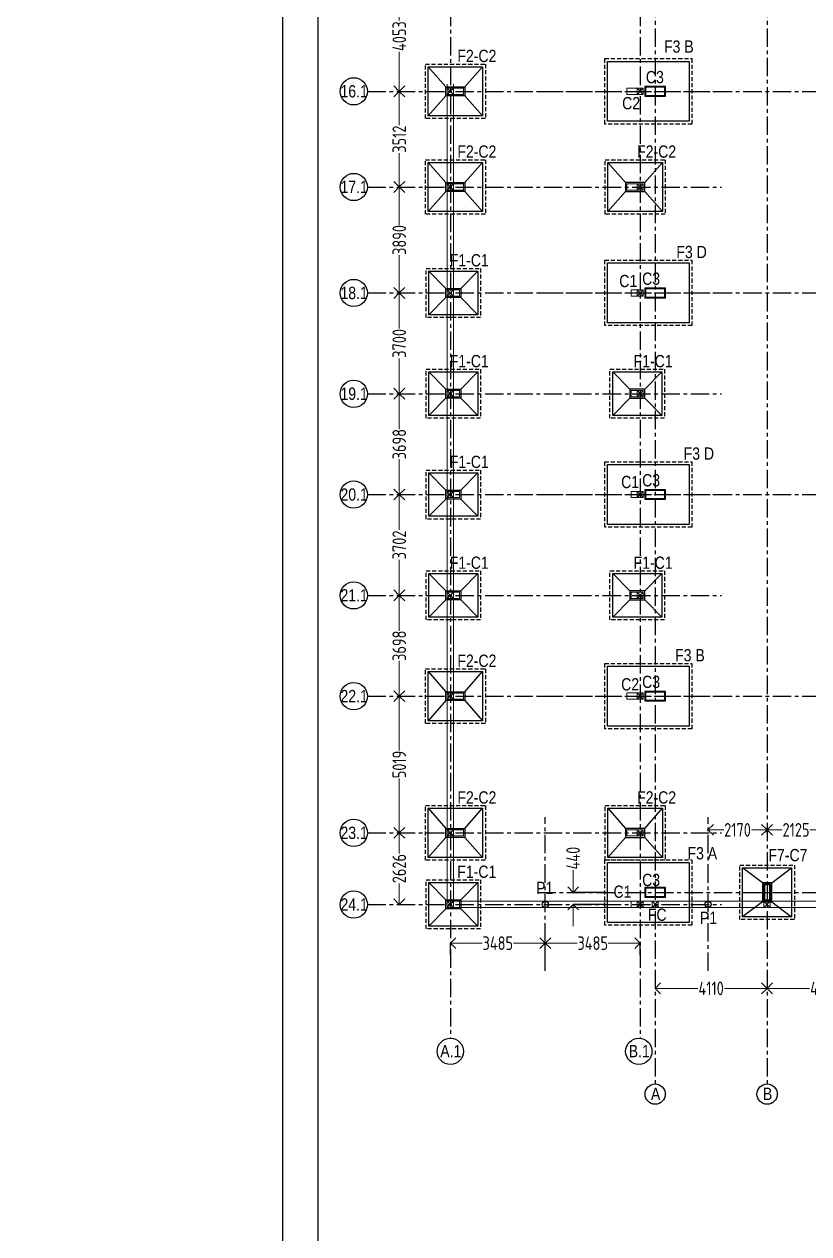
# Model space of a CAD drawing. Header units: inches. Extents: x -605 to 2991212, y -2872845 to 0.
# Drawn here: x 2254649 to 2283458, y -2476344 to -2431942 of the extents above; entities that cross this region are included whole.
import ezdxf
from ezdxf import colors
from ezdxf.entities.mleader import LeaderData, LeaderLine
from ezdxf.math import Vec2, Vec3

# ---------------------------------------------------------------- set-up
doc = ezdxf.new("R2010")
doc.units = ezdxf.units.IN
doc.header["$LTSCALE"] = 600
doc.header["$MEASUREMENT"] = 0
doc.linetypes.add('CENTER', pattern=[2, 1.25, -0.25, 0.25, -0.25])
doc.linetypes.add('DASHED2', pattern=[0.375, 0.25, -0.125])
for name, color, linetype, lineweight in [('PV_MASONRY', 10, 'Continuous', 0), ('PV_TEXT_ROMANS', 7, 'Continuous', 0), ('rDIMension', 1, 'Continuous', 18), ('rRCC 2', 40, 'Continuous', 15), ('rSHEET', 2, 'Continuous', 30)]:
    doc.layers.add(name, color=color, linetype=linetype, lineweight=lineweight)
doc.layers.add('SnT-CENTER2', color=8, linetype='CENTER')
doc.styles.add('DIM', font='geniso.shx', dxfattribs={"width": 0.85})
doc.styles.add('J.P', font='ARIALN.TTF')
doc.styles.add('TEXT3', font='geniso.shx')
doc.dimstyles.new('ST-100', dxfattribs={"dimscale": 100, "dimtxt": 2.5, "dimasz": 2, "dimexe": 0.18, "dimexo": 0.0625, "dimgap": 0.2, "dimtad": 0, "dimdec": 0, "dimzin": 0, "dimdsep": 46, "dimtxsty": 'DIM', "dimblk": 'OPEN90', "dimcen": 0.09, "dimclrd": 256, "dimclrt": 7, "dimadec": 0, "dimazin": 0, "dimtfac": 1, "dimtdec": 0, "dimtofl": 0, "dimtmove": 0, "dimatfit": 3, "dimldrblk": 'OPEN90', "dimfxl": 1, "dimtolj": 1, "dimtzin": 0, "dimlwd": -1, "dimarcsym": 0})

# ---------------------------------------------------------------- blocks, each defined once
blk = doc.blocks.new('_Open90')
at = {"color": 0, "linetype": 'ByBlock', "lineweight": -2}
for p, q in [((0, 0), (-1, 0)), ((-0.5, 0.5), (0, 0)), ((0, 0), (-0.5, -0.5))]:
    blk.add_line(p, q, dxfattribs=at)
blk = doc.blocks.new('*D682')
at = {"layer": 'Defpoints', "color": 0, "linetype": 'ByBlock'}
for p in [(2268421, -2430354), (2268421, -2434407), (2268421, -2434407)]:
    blk.add_point(p, dxfattribs=at)
at = {"layer": 'rDIMension', "color": 0, "linetype": 'ByBlock', "lineweight": -2}
for p, q in [((2268421, -2430354), (2268421, -2430354)), ((2268421, -2434407), (2268421, -2434407))]:
    blk.add_line(p, q, dxfattribs=at)
at = {"layer": 'rDIMension'}
for p, q in [((2268421, -2430754), (2268421, -2431808)), ((2268421, -2434007), (2268421, -2432953))]:
    blk.add_line(p, q, dxfattribs=at)
at = {"layer": 'rDIMension', "linetype": 'ByBlock', "xscale": 400, "yscale": 400, "zscale": 400}
for p, rotation in [((2268421, -2430354), 90), ((2268421, -2434407), 270)]:
    blk.add_blockref('_Open90', p, dxfattribs=dict(at, rotation=rotation))
at = {"layer": 'rDIMension', "color": 7, "linetype": 'ByBlock', "insert": (2268421, -2432380), "char_height": 500, "attachment_point": 5, "rotation": 90, "style": 'DIM'}
blk.add_mtext('\\A1;4053', dxfattribs=at)
blk = doc.blocks.new('*D683')
at = {"layer": 'Defpoints', "color": 0, "linetype": 'ByBlock'}
for p in [(2268421, -2434407), (2268421, -2437918), (2268421, -2437918)]:
    blk.add_point(p, dxfattribs=at)
at = {"layer": 'rDIMension', "color": 0, "linetype": 'ByBlock', "lineweight": -2}
for p, q in [((2268421, -2434407), (2268421, -2434407)), ((2268421, -2437918), (2268421, -2437918))]:
    blk.add_line(p, q, dxfattribs=at)
at = {"layer": 'rDIMension'}
for p, q in [((2268421, -2434807), (2268421, -2435654)), ((2268421, -2437518), (2268421, -2436671))]:
    blk.add_line(p, q, dxfattribs=at)
at = {"layer": 'rDIMension', "linetype": 'ByBlock', "xscale": 400, "yscale": 400, "zscale": 400}
for p, rotation in [((2268421, -2434407), 90), ((2268421, -2437918), 270)]:
    blk.add_blockref('_Open90', p, dxfattribs=dict(at, rotation=rotation))
at = {"layer": 'rDIMension', "color": 7, "linetype": 'ByBlock', "insert": (2268421, -2436163), "char_height": 500, "attachment_point": 5, "rotation": 90, "style": 'DIM'}
blk.add_mtext('\\A1;3512', dxfattribs=at)
blk = doc.blocks.new('*D684')
at = {"layer": 'Defpoints', "color": 0, "linetype": 'ByBlock'}
for p in [(2268421, -2437918), (2268421, -2441808), (2268421, -2441808)]:
    blk.add_point(p, dxfattribs=at)
at = {"layer": 'rDIMension', "color": 0, "linetype": 'ByBlock', "lineweight": -2}
for p, q in [((2268421, -2437918), (2268421, -2437918)), ((2268421, -2441808), (2268421, -2441808))]:
    blk.add_line(p, q, dxfattribs=at)
at = {"layer": 'rDIMension'}
for p, q in [((2268421, -2438318), (2268421, -2439311)), ((2268421, -2441408), (2268421, -2440416))]:
    blk.add_line(p, q, dxfattribs=at)
at = {"layer": 'rDIMension', "linetype": 'ByBlock', "xscale": 400, "yscale": 400, "zscale": 400}
for p, rotation in [((2268421, -2437918), 90), ((2268421, -2441808), 270)]:
    blk.add_blockref('_Open90', p, dxfattribs=dict(at, rotation=rotation))
at = {"layer": 'rDIMension', "color": 7, "linetype": 'ByBlock', "insert": (2268421, -2439863), "char_height": 500, "attachment_point": 5, "rotation": 90, "style": 'DIM'}
blk.add_mtext('\\A1;3890', dxfattribs=at)
blk = doc.blocks.new('*D685')
at = {"layer": 'Defpoints', "color": 0, "linetype": 'ByBlock'}
for p in [(2268421, -2441808), (2268421, -2445508), (2268421, -2445508)]:
    blk.add_point(p, dxfattribs=at)
at = {"layer": 'rDIMension', "color": 0, "linetype": 'ByBlock', "lineweight": -2}
for p, q in [((2268421, -2441808), (2268421, -2441808)), ((2268421, -2445508), (2268421, -2445508))]:
    blk.add_line(p, q, dxfattribs=at)
at = {"layer": 'rDIMension'}
for p, q in [((2268421, -2442208), (2268421, -2443107)), ((2268421, -2445108), (2268421, -2444210))]:
    blk.add_line(p, q, dxfattribs=at)
at = {"layer": 'rDIMension', "linetype": 'ByBlock', "xscale": 400, "yscale": 400, "zscale": 400}
for p, rotation in [((2268421, -2441808), 90), ((2268421, -2445508), 270)]:
    blk.add_blockref('_Open90', p, dxfattribs=dict(at, rotation=rotation))
at = {"layer": 'rDIMension', "color": 7, "linetype": 'ByBlock', "insert": (2268421, -2443658), "char_height": 500, "attachment_point": 5, "rotation": 90, "style": 'DIM'}
blk.add_mtext('\\A1;3700', dxfattribs=at)
blk = doc.blocks.new('*D686')
at = {"layer": 'Defpoints', "color": 0, "linetype": 'ByBlock'}
for p in [(2268421, -2445508), (2268421, -2449207), (2268421, -2449207)]:
    blk.add_point(p, dxfattribs=at)
at = {"layer": 'rDIMension', "color": 0, "linetype": 'ByBlock', "lineweight": -2}
for p, q in [((2268421, -2445508), (2268421, -2445508)), ((2268421, -2449207), (2268421, -2449207))]:
    blk.add_line(p, q, dxfattribs=at)
at = {"layer": 'rDIMension'}
for p, q in [((2268421, -2445908), (2268421, -2446806)), ((2268421, -2448807), (2268421, -2447910))]:
    blk.add_line(p, q, dxfattribs=at)
at = {"layer": 'rDIMension', "linetype": 'ByBlock', "xscale": 400, "yscale": 400, "zscale": 400}
for p, rotation in [((2268421, -2445508), 90), ((2268421, -2449207), 270)]:
    blk.add_blockref('_Open90', p, dxfattribs=dict(at, rotation=rotation))
at = {"layer": 'rDIMension', "color": 7, "linetype": 'ByBlock', "insert": (2268421, -2447358), "char_height": 500, "attachment_point": 5, "rotation": 90, "style": 'DIM'}
blk.add_mtext('\\A1;3698', dxfattribs=at)
blk = doc.blocks.new('*D687')
at = {"layer": 'Defpoints', "color": 0, "linetype": 'ByBlock'}
for p in [(2268421, -2449207), (2268421, -2452908), (2268421, -2452908)]:
    blk.add_point(p, dxfattribs=at)
at = {"layer": 'rDIMension', "color": 0, "linetype": 'ByBlock', "lineweight": -2}
for p, q in [((2268421, -2449207), (2268421, -2449207)), ((2268421, -2452908), (2268421, -2452908))]:
    blk.add_line(p, q, dxfattribs=at)
at = {"layer": 'rDIMension'}
for p, q in [((2268421, -2449607), (2268421, -2450506)), ((2268421, -2452508), (2268421, -2451609))]:
    blk.add_line(p, q, dxfattribs=at)
at = {"layer": 'rDIMension', "linetype": 'ByBlock', "xscale": 400, "yscale": 400, "zscale": 400}
for p, rotation in [((2268421, -2449207), 90), ((2268421, -2452908), 270)]:
    blk.add_blockref('_Open90', p, dxfattribs=dict(at, rotation=rotation))
at = {"layer": 'rDIMension', "color": 7, "linetype": 'ByBlock', "insert": (2268421, -2451058), "char_height": 500, "attachment_point": 5, "rotation": 90, "style": 'DIM'}
blk.add_mtext('\\A1;3702', dxfattribs=at)
blk = doc.blocks.new('*D688')
at = {"layer": 'Defpoints', "color": 0, "linetype": 'ByBlock'}
for p in [(2268421, -2452908), (2268421, -2456607), (2268421, -2456607)]:
    blk.add_point(p, dxfattribs=at)
at = {"layer": 'rDIMension', "color": 0, "linetype": 'ByBlock', "lineweight": -2}
for p, q in [((2268421, -2452908), (2268421, -2452908)), ((2268421, -2456607), (2268421, -2456607))]:
    blk.add_line(p, q, dxfattribs=at)
at = {"layer": 'rDIMension'}
for p, q in [((2268421, -2453308), (2268421, -2454206)), ((2268421, -2456207), (2268421, -2455310))]:
    blk.add_line(p, q, dxfattribs=at)
at = {"layer": 'rDIMension', "linetype": 'ByBlock', "xscale": 400, "yscale": 400, "zscale": 400}
for p, rotation in [((2268421, -2452908), 90), ((2268421, -2456607), 270)]:
    blk.add_blockref('_Open90', p, dxfattribs=dict(at, rotation=rotation))
at = {"layer": 'rDIMension', "color": 7, "linetype": 'ByBlock', "insert": (2268421, -2454758), "char_height": 500, "attachment_point": 5, "rotation": 90, "style": 'DIM'}
blk.add_mtext('\\A1;3698', dxfattribs=at)
blk = doc.blocks.new('*D689')
at = {"layer": 'Defpoints', "color": 0, "linetype": 'ByBlock'}
for p in [(2268421, -2456607), (2268421, -2461626), (2268421, -2461626)]:
    blk.add_point(p, dxfattribs=at)
at = {"layer": 'rDIMension', "color": 0, "linetype": 'ByBlock', "lineweight": -2}
for p, q in [((2268421, -2456607), (2268421, -2456607)), ((2268421, -2461626), (2268421, -2461626))]:
    blk.add_line(p, q, dxfattribs=at)
at = {"layer": 'rDIMension'}
for p, q in [((2268421, -2457007), (2268421, -2458607)), ((2268421, -2461226), (2268421, -2459626))]:
    blk.add_line(p, q, dxfattribs=at)
at = {"layer": 'rDIMension', "linetype": 'ByBlock', "xscale": 400, "yscale": 400, "zscale": 400}
for p, rotation in [((2268421, -2456607), 90), ((2268421, -2461626), 270)]:
    blk.add_blockref('_Open90', p, dxfattribs=dict(at, rotation=rotation))
at = {"layer": 'rDIMension', "color": 7, "linetype": 'ByBlock', "insert": (2268421, -2459116), "char_height": 500, "attachment_point": 5, "rotation": 90, "style": 'DIM'}
blk.add_mtext('\\A1;5019', dxfattribs=at)
blk = doc.blocks.new('*D690')
at = {"layer": 'Defpoints', "color": 0, "linetype": 'ByBlock'}
for p in [(2268421, -2461626), (2268421, -2464251), (2268421, -2464251)]:
    blk.add_point(p, dxfattribs=at)
at = {"layer": 'rDIMension', "color": 0, "linetype": 'ByBlock', "lineweight": -2}
for p, q in [((2268421, -2461626), (2268421, -2461626)), ((2268421, -2464251), (2268421, -2464251))]:
    blk.add_line(p, q, dxfattribs=at)
at = {"layer": 'rDIMension'}
for p, q in [((2268421, -2462026), (2268421, -2462387)), ((2268421, -2463851), (2268421, -2463490))]:
    blk.add_line(p, q, dxfattribs=at)
at = {"layer": 'rDIMension', "linetype": 'ByBlock', "xscale": 400, "yscale": 400, "zscale": 400}
for p, rotation in [((2268421, -2461626), 90), ((2268421, -2464251), 270)]:
    blk.add_blockref('_Open90', p, dxfattribs=dict(at, rotation=rotation))
at = {"layer": 'rDIMension', "color": 7, "linetype": 'ByBlock', "insert": (2268421, -2462939), "char_height": 500, "attachment_point": 5, "rotation": 90, "style": 'DIM'}
blk.add_mtext('\\A1;2626', dxfattribs=at)
blk = doc.blocks.new('*D753')
at = {"layer": 'Defpoints', "color": 0, "linetype": 'ByBlock'}
for p in [(2281926, -2461516), (2281926, -2461626), (2284051, -2461673)]:
    blk.add_point(p, dxfattribs=at)
at = {"layer": 'rDIMension', "color": 0, "linetype": 'ByBlock', "lineweight": -2}
for p, q in [((2281926, -2461626), (2281926, -2461516)), ((2284051, -2461673), (2284051, -2461516))]:
    blk.add_line(p, q, dxfattribs=at)
at = {"layer": 'rDIMension'}
for p, q in [((2282326, -2461516), (2282480, -2461516)), ((2283651, -2461516), (2283498, -2461516))]:
    blk.add_line(p, q, dxfattribs=at)
at = {"layer": 'rDIMension', "linetype": 'ByBlock', "xscale": 400, "yscale": 400, "zscale": 400, "rotation": 180}
blk.add_blockref('_Open90', (2281926, -2461516), dxfattribs=at)
at = {"layer": 'rDIMension', "linetype": 'ByBlock', "xscale": 400, "yscale": 400, "zscale": 400}
blk.add_blockref('_Open90', (2284051, -2461516), dxfattribs=at)
at = {"layer": 'rDIMension', "color": 7, "linetype": 'ByBlock', "insert": (2282989, -2461516), "char_height": 500, "attachment_point": 5, "style": 'DIM'}
blk.add_mtext('\\A1;2125', dxfattribs=at)
blk = doc.blocks.new('*D754')
at = {"layer": 'Defpoints', "color": 0, "linetype": 'ByBlock'}
for p in [(2279756, -2461478), (2279756, -2461516), (2281926, -2461626)]:
    blk.add_point(p, dxfattribs=at)
at = {"layer": 'rDIMension', "color": 0, "linetype": 'ByBlock', "lineweight": -2}
for p, q in [((2279756, -2461478), (2279756, -2461516)), ((2281926, -2461626), (2281926, -2461516))]:
    blk.add_line(p, q, dxfattribs=at)
at = {"layer": 'rDIMension'}
for p, q in [((2280156, -2461516), (2280332, -2461516)), ((2281526, -2461516), (2281350, -2461516))]:
    blk.add_line(p, q, dxfattribs=at)
at = {"layer": 'rDIMension', "linetype": 'ByBlock', "xscale": 400, "yscale": 400, "zscale": 400, "rotation": 180}
blk.add_blockref('_Open90', (2279756, -2461516), dxfattribs=at)
at = {"layer": 'rDIMension', "linetype": 'ByBlock', "xscale": 400, "yscale": 400, "zscale": 400}
blk.add_blockref('_Open90', (2281926, -2461516), dxfattribs=at)
at = {"layer": 'rDIMension', "color": 7, "linetype": 'ByBlock', "insert": (2280841, -2461516), "char_height": 500, "attachment_point": 5, "style": 'DIM'}
blk.add_mtext('\\A1;2170', dxfattribs=at)
blk = doc.blocks.new('*D755')
at = {"layer": 'Defpoints', "color": 0, "linetype": 'ByBlock'}
for p in [(2274804, -2463812), (2275931, -2463812), (2275931, -2464251)]:
    blk.add_point(p, dxfattribs=at)
at = {"layer": 'rDIMension'}
for p, q in [((2274804, -2463812), (2274804, -2463000)), ((2274804, -2463412), (2274804, -2463012)), ((2274804, -2464651), (2274804, -2465051))]:
    blk.add_line(p, q, dxfattribs=at)
at = {"layer": 'rDIMension', "color": 0, "linetype": 'ByBlock', "lineweight": -2}
for p, q in [((2275931, -2463812), (2274804, -2463812)), ((2275931, -2464251), (2274804, -2464251))]:
    blk.add_line(p, q, dxfattribs=at)
at = {"layer": 'rDIMension', "linetype": 'ByBlock', "xscale": 400, "yscale": 400, "zscale": 400}
for p, rotation in [((2274804, -2463812), 270), ((2274804, -2464251), 90)]:
    blk.add_blockref('_Open90', p, dxfattribs=dict(at, rotation=rotation))
at = {"layer": 'rDIMension', "color": 7, "linetype": 'ByBlock', "insert": (2274804, -2462554), "char_height": 500, "attachment_point": 5, "rotation": 90, "style": 'DIM'}
blk.add_mtext('\\A1;440', dxfattribs=at)
blk = doc.blocks.new('*D774')
at = {"layer": 'Defpoints', "color": 0, "linetype": 'ByBlock'}
for p in [(2273781, -2466054), (2277266, -2465674), (2277266, -2466120)]:
    blk.add_point(p, dxfattribs=at)
at = {"layer": 'rDIMension', "color": 0, "linetype": 'ByBlock', "lineweight": -2}
for p, q in [((2273781, -2466054), (2273781, -2465674)), ((2277266, -2466120), (2277266, -2465674))]:
    blk.add_line(p, q, dxfattribs=at)
at = {"layer": 'rDIMension'}
for p, q in [((2274181, -2465674), (2274951, -2465674)), ((2276866, -2465674), (2276096, -2465674))]:
    blk.add_line(p, q, dxfattribs=at)
at = {"layer": 'rDIMension', "linetype": 'ByBlock', "xscale": 400, "yscale": 400, "zscale": 400, "rotation": 180}
blk.add_blockref('_Open90', (2273781, -2465674), dxfattribs=at)
at = {"layer": 'rDIMension', "linetype": 'ByBlock', "xscale": 400, "yscale": 400, "zscale": 400}
blk.add_blockref('_Open90', (2277266, -2465674), dxfattribs=at)
at = {"layer": 'rDIMension', "color": 7, "linetype": 'ByBlock', "insert": (2275524, -2465674), "char_height": 500, "attachment_point": 5, "style": 'DIM'}
blk.add_mtext('\\A1;3485', dxfattribs=at)
blk = doc.blocks.new('*D775')
at = {"layer": 'Defpoints', "color": 0, "linetype": 'ByBlock'}
for p in [(2270296, -2465674), (2273781, -2466054), (2270296, -2466120)]:
    blk.add_point(p, dxfattribs=at)
at = {"layer": 'rDIMension', "color": 0, "linetype": 'ByBlock', "lineweight": -2}
for p, q in [((2270296, -2466120), (2270296, -2465674)), ((2273781, -2466054), (2273781, -2465674))]:
    blk.add_line(p, q, dxfattribs=at)
at = {"layer": 'rDIMension'}
for p, q in [((2270696, -2465674), (2271466, -2465674)), ((2273381, -2465674), (2272611, -2465674))]:
    blk.add_line(p, q, dxfattribs=at)
at = {"layer": 'rDIMension', "linetype": 'ByBlock', "xscale": 400, "yscale": 400, "zscale": 400, "rotation": 180}
blk.add_blockref('_Open90', (2270296, -2465674), dxfattribs=at)
at = {"layer": 'rDIMension', "linetype": 'ByBlock', "xscale": 400, "yscale": 400, "zscale": 400}
blk.add_blockref('_Open90', (2273781, -2465674), dxfattribs=at)
at = {"layer": 'rDIMension', "color": 7, "linetype": 'ByBlock', "insert": (2272039, -2465674), "char_height": 500, "attachment_point": 5, "style": 'DIM'}
blk.add_mtext('\\A1;3485', dxfattribs=at)
blk = doc.blocks.new('*D876')
at = {"layer": 'Defpoints', "color": 0, "linetype": 'ByBlock'}
for p in [(2277816, -2467335), (2281926, -2467335), (2281926, -2467335)]:
    blk.add_point(p, dxfattribs=at)
at = {"layer": 'rDIMension', "color": 0, "linetype": 'ByBlock', "lineweight": -2}
for p, q in [((2277816, -2467335), (2277816, -2467335)), ((2281926, -2467335), (2281926, -2467335))]:
    blk.add_line(p, q, dxfattribs=at)
at = {"layer": 'rDIMension'}
for p, q in [((2278216, -2467335), (2279384, -2467335)), ((2281526, -2467335), (2280359, -2467335))]:
    blk.add_line(p, q, dxfattribs=at)
at = {"layer": 'rDIMension', "linetype": 'ByBlock', "xscale": 400, "yscale": 400, "zscale": 400, "rotation": 180}
blk.add_blockref('_Open90', (2277816, -2467335), dxfattribs=at)
at = {"layer": 'rDIMension', "linetype": 'ByBlock', "xscale": 400, "yscale": 400, "zscale": 400}
blk.add_blockref('_Open90', (2281926, -2467335), dxfattribs=at)
at = {"layer": 'rDIMension', "color": 7, "linetype": 'ByBlock', "insert": (2279871, -2467335), "char_height": 500, "attachment_point": 5, "style": 'DIM'}
blk.add_mtext('\\A1;4110', dxfattribs=at)
blk = doc.blocks.new('*D877')
at = {"layer": 'Defpoints', "color": 0, "linetype": 'ByBlock'}
for p in [(2286176, -2466762), (2281926, -2467335), (2286176, -2467335)]:
    blk.add_point(p, dxfattribs=at)
at = {"layer": 'rDIMension', "color": 0, "linetype": 'ByBlock', "lineweight": -2}
for p, q in [((2286176, -2466762), (2286176, -2467335)), ((2281926, -2467335), (2281926, -2467335))]:
    blk.add_line(p, q, dxfattribs=at)
at = {"layer": 'rDIMension'}
for p, q in [((2282326, -2467335), (2283479, -2467335)), ((2285776, -2467335), (2284624, -2467335))]:
    blk.add_line(p, q, dxfattribs=at)
at = {"layer": 'rDIMension', "linetype": 'ByBlock', "xscale": 400, "yscale": 400, "zscale": 400, "rotation": 180}
blk.add_blockref('_Open90', (2281926, -2467335), dxfattribs=at)
at = {"layer": 'rDIMension', "linetype": 'ByBlock', "xscale": 400, "yscale": 400, "zscale": 400}
blk.add_blockref('_Open90', (2286176, -2467335), dxfattribs=at)
at = {"layer": 'rDIMension', "color": 7, "linetype": 'ByBlock', "insert": (2284051, -2467335), "char_height": 500, "attachment_point": 5, "style": 'DIM'}
blk.add_mtext('\\A1;4250', dxfattribs=at)
blk = doc.blocks.new('_DotBlank')
at = {"color": 0, "linetype": 'ByBlock', "lineweight": -2}
blk.add_line((-0.5, 0), (-1, 0), dxfattribs=at)
blk.add_circle((0, 0), 0.5, dxfattribs=at)

msp = doc.modelspace()

# ---------------------------------------------------------------- linework, layer by layer
at = {"color": 7, "linetype": 'DASHED2'}
for points in [[(2275966.3, -2433206.9), (2279166.3, -2433206.9), (2279166.3, -2435606.9), (2275966.3, -2435606.9)], [(2269381.3, -2433406.9), (2271581.3, -2433406.9), (2271581.3, -2435406.9), (2269381.3, -2435406.9)], [(2269381.3, -2436918.4), (2271581.3, -2436918.4), (2271581.3, -2438918.4), (2269381.3, -2438918.4)], [(2275981.3, -2436918.4), (2278181.3, -2436918.4), (2278181.3, -2438918.4), (2275981.3, -2438918.4)], [(2275966.3, -2440606.9), (2279166.3, -2440606.9), (2279166.3, -2443006.9), (2275966.3, -2443006.9)], [(2269406.3, -2440906.9), (2271406.3, -2440906.9), (2271406.3, -2442706.9), (2269406.3, -2442706.9)], [(2269406.3, -2444608.4), (2271406.3, -2444608.4), (2271406.3, -2446408.4), (2269406.3, -2446408.4)], [(2276156.3, -2444608.4), (2278156.3, -2444608.4), (2278156.3, -2446408.4), (2276156.3, -2446408.4)], [(2269406.3, -2448306.9), (2271406.3, -2448306.9), (2271406.3, -2450106.9), (2269406.3, -2450106.9)], [(2275966.3, -2448006.9), (2279166.3, -2448006.9), (2279166.3, -2450406.9), (2275966.3, -2450406.9)], [(2269406.3, -2452008.4), (2271406.3, -2452008.4), (2271406.3, -2453808.4), (2269406.3, -2453808.4)], [(2276156.3, -2452008.4), (2278156.3, -2452008.4), (2278156.3, -2453808.4), (2276156.3, -2453808.4)], [(2275966.3, -2455406.9), (2279166.3, -2455406.9), (2279166.3, -2457806.9), (2275966.3, -2457806.9)], [(2269381.3, -2455608.4), (2271581.3, -2455608.4), (2271581.3, -2457608.4), (2269381.3, -2457608.4)], [(2269381.3, -2460625.8), (2271581.3, -2460625.8), (2271581.3, -2462625.8), (2269381.3, -2462625.8)], [(2275981.3, -2460625.8), (2278181.3, -2460625.8), (2278181.3, -2462625.8), (2275981.3, -2462625.8)], [(2275966.3, -2462611.9), (2279166.3, -2462611.9), (2279166.3, -2465011.9), (2275966.3, -2465011.9)], [(2280926.3, -2462811.9), (2282926.3, -2462811.9), (2282926.3, -2464811.9), (2280926.3, -2464811.9)], [(2269406.3, -2463351.4), (2271406.3, -2463351.4), (2271406.3, -2465151.4), (2269406.3, -2465151.4)]]:
    msp.add_lwpolyline(points, close=True, dxfattribs=at)
at = {"color": 1, "linetype": 'ByBlock'}
for points in [[(2269481.3, -2433506.9), (2271481.3, -2433506.9), (2271481.3, -2435306.9), (2269481.3, -2435306.9)], [(2276066.3, -2433306.9), (2279066.3, -2433306.9), (2279066.3, -2435506.9), (2276066.3, -2435506.9)], [(2270131.3, -2434571.9), (2270131.3, -2434241.9), (2270831.3, -2434241.9), (2270831.3, -2434571.9)], [(2269481.3, -2437018.4), (2271481.3, -2437018.4), (2271481.3, -2438818.4), (2269481.3, -2438818.4)], [(2276081.3, -2437018.4), (2278081.3, -2437018.4), (2278081.3, -2438818.4), (2276081.3, -2438818.4)], [(2270131.3, -2438083.4), (2270131.3, -2437753.4), (2270831.3, -2437753.4), (2270831.3, -2438083.4)], [(2277431.3, -2438083.4), (2277431.3, -2437753.4), (2276731.3, -2437753.4), (2276731.3, -2438083.4)], [(2276066.3, -2440706.9), (2279066.3, -2440706.9), (2279066.3, -2442906.9), (2276066.3, -2442906.9)], [(2269506.3, -2441006.9), (2271306.3, -2441006.9), (2271306.3, -2442606.9), (2269506.3, -2442606.9)], [(2270131.3, -2441971.9), (2270131.3, -2441641.9), (2270681.3, -2441641.9), (2270681.3, -2441971.9)], [(2269506.3, -2444708.4), (2271306.3, -2444708.4), (2271306.3, -2446308.4), (2269506.3, -2446308.4)], [(2276256.3, -2444708.4), (2278056.3, -2444708.4), (2278056.3, -2446308.4), (2276256.3, -2446308.4)], [(2270131.3, -2445673.4), (2270131.3, -2445343.4), (2270681.3, -2445343.4), (2270681.3, -2445673.4)], [(2277431.3, -2445673.4), (2277431.3, -2445343.4), (2276881.3, -2445343.4), (2276881.3, -2445673.4)], [(2276066.3, -2448106.9), (2279066.3, -2448106.9), (2279066.3, -2450306.9), (2276066.3, -2450306.9)], [(2269506.3, -2448406.9), (2271306.3, -2448406.9), (2271306.3, -2450006.9), (2269506.3, -2450006.9)], [(2270131.3, -2449371.9), (2270131.3, -2449041.9), (2270681.3, -2449041.9), (2270681.3, -2449371.9)], [(2269506.3, -2452108.4), (2271306.3, -2452108.4), (2271306.3, -2453708.4), (2269506.3, -2453708.4)], [(2276256.3, -2452108.4), (2278056.3, -2452108.4), (2278056.3, -2453708.4), (2276256.3, -2453708.4)], [(2270131.3, -2453073.4), (2270131.3, -2452743.4), (2270681.3, -2452743.4), (2270681.3, -2453073.4)], [(2277431.3, -2453073.4), (2277431.3, -2452743.4), (2276881.3, -2452743.4), (2276881.3, -2453073.4)], [(2269481.3, -2455708.4), (2271481.3, -2455708.4), (2271481.3, -2457508.4), (2269481.3, -2457508.4)], [(2276066.3, -2455506.9), (2279066.3, -2455506.9), (2279066.3, -2457706.9), (2276066.3, -2457706.9)], [(2270131.3, -2456773.4), (2270131.3, -2456443.4), (2270831.3, -2456443.4), (2270831.3, -2456773.4)], [(2269481.3, -2460725.8), (2271481.3, -2460725.8), (2271481.3, -2462525.8), (2269481.3, -2462525.8)], [(2276081.3, -2460725.8), (2278081.3, -2460725.8), (2278081.3, -2462525.8), (2276081.3, -2462525.8)], [(2270131.3, -2461790.8), (2270131.3, -2461460.8), (2270831.3, -2461460.8), (2270831.3, -2461790.8)], [(2277431.3, -2461790.8), (2277431.3, -2461460.8), (2276731.3, -2461460.8), (2276731.3, -2461790.8)], [(2276066.3, -2462711.9), (2279066.3, -2462711.9), (2279066.3, -2464911.9), (2276066.3, -2464911.9)], [(2281026.3, -2462911.9), (2282826.3, -2462911.9), (2282826.3, -2464711.9), (2281026.3, -2464711.9)], [(2269506.3, -2463451.4), (2271306.3, -2463451.4), (2271306.3, -2465051.4), (2269506.3, -2465051.4)], [(2281751.3, -2463461.9), (2281751.3, -2464161.9), (2282101.3, -2464161.9), (2282101.3, -2463461.9)], [(2270131.3, -2464416.4), (2270131.3, -2464086.4), (2270681.3, -2464086.4), (2270681.3, -2464416.4)]]:
    msp.add_lwpolyline(points, close=True, dxfattribs=at)
for points in [[(2269481.3, -2433506.9), (2270131.3, -2434241.9)], [(2270831.3, -2434241.9), (2271481.3, -2433506.9)], [(2270131.3, -2434571.9), (2269481.3, -2435306.9)], [(2270831.3, -2434571.9), (2271481.3, -2435306.9)], [(2269481.3, -2437018.4), (2270131.3, -2437753.4)], [(2270831.3, -2437753.4), (2271481.3, -2437018.4)], [(2276081.3, -2437018.4), (2276731.3, -2437753.4)], [(2277431.3, -2437753.4), (2278081.3, -2437018.4)], [(2270131.3, -2438083.4), (2269481.3, -2438818.4)], [(2270831.3, -2438083.4), (2271481.3, -2438818.4)], [(2276731.3, -2438083.4), (2276081.3, -2438818.4)], [(2277431.3, -2438083.4), (2278081.3, -2438818.4)], [(2270131.3, -2441641.9), (2269506.3, -2441006.9)], [(2270681.3, -2441641.9), (2271306.3, -2441006.9)], [(2270131.3, -2441971.9), (2269506.3, -2442606.9)], [(2270681.3, -2441971.9), (2271306.3, -2442606.9)], [(2270131.3, -2445343.4), (2269506.3, -2444708.4)], [(2270681.3, -2445343.4), (2271306.3, -2444708.4)], [(2276881.3, -2445343.4), (2276256.3, -2444708.4)], [(2277431.3, -2445343.4), (2278056.3, -2444708.4)], [(2270131.3, -2445673.4), (2269506.3, -2446308.4)], [(2270681.3, -2445673.4), (2271306.3, -2446308.4)], [(2276881.3, -2445673.4), (2276256.3, -2446308.4)], [(2277431.3, -2445673.4), (2278056.3, -2446308.4)], [(2270131.3, -2449041.9), (2269506.3, -2448406.9)], [(2270681.3, -2449041.9), (2271306.3, -2448406.9)], [(2270131.3, -2449371.9), (2269506.3, -2450006.9)], [(2270681.3, -2449371.9), (2271306.3, -2450006.9)], [(2270131.3, -2452743.4), (2269506.3, -2452108.4)], [(2270681.3, -2452743.4), (2271306.3, -2452108.4)], [(2276881.3, -2452743.4), (2276256.3, -2452108.4)], [(2277431.3, -2452743.4), (2278056.3, -2452108.4)], [(2270131.3, -2453073.4), (2269506.3, -2453708.4)], [(2270681.3, -2453073.4), (2271306.3, -2453708.4)], [(2276881.3, -2453073.4), (2276256.3, -2453708.4)], [(2277431.3, -2453073.4), (2278056.3, -2453708.4)], [(2269481.3, -2455708.4), (2270131.3, -2456443.4)], [(2270831.3, -2456443.4), (2271481.3, -2455708.4)], [(2270131.3, -2456773.4), (2269481.3, -2457508.4)], [(2270831.3, -2456773.4), (2271481.3, -2457508.4)], [(2269481.3, -2460725.8), (2270131.3, -2461460.8)], [(2270831.3, -2461460.8), (2271481.3, -2460725.8)], [(2276081.3, -2460725.8), (2276731.3, -2461460.8)], [(2277431.3, -2461460.8), (2278081.3, -2460725.8)], [(2270131.3, -2461790.8), (2269481.3, -2462525.8)], [(2270831.3, -2461790.8), (2271481.3, -2462525.8)], [(2276731.3, -2461790.8), (2276081.3, -2462525.8)], [(2277431.3, -2461790.8), (2278081.3, -2462525.8)], [(2281751.3, -2463461.9), (2281026.3, -2462911.9)], [(2282101.3, -2463461.9), (2282826.3, -2462911.9)], [(2270131.3, -2464086.4), (2269506.3, -2463451.4)], [(2270681.3, -2464086.4), (2271306.3, -2463451.4)], [(2281751.3, -2464161.9), (2281026.3, -2464711.9)], [(2282101.3, -2464161.9), (2282826.3, -2464711.9)], [(2270131.3, -2464416.4), (2269506.3, -2465051.4)], [(2270681.3, -2464416.4), (2271306.3, -2465051.4)]]:
    msp.add_lwpolyline(points, dxfattribs=at)
at = {"color": 3, "linetype": 'ByBlock'}
for points in [[(2277431.3, -2434581.9), (2278201.3, -2434581.9), (2278201.3, -2434231.9), (2277431.3, -2434231.9)], [(2277431.3, -2441981.9), (2278201.3, -2441981.9), (2278201.3, -2441631.9), (2277431.3, -2441631.9)], [(2277431.3, -2449381.9), (2278201.3, -2449381.9), (2278201.3, -2449031.9), (2277431.3, -2449031.9)], [(2277431.3, -2456781.9), (2278201.3, -2456781.9), (2278201.3, -2456431.9), (2277431.3, -2456431.9)], [(2277431.3, -2463986.9), (2278201.3, -2463986.9), (2278201.3, -2463636.9), (2277431.3, -2463636.9)], [(2281801.3, -2463511.9), (2281801.3, -2464111.9), (2282051.3, -2464111.9), (2282051.3, -2463511.9)]]:
    msp.add_lwpolyline(points, close=True, dxfattribs=at)
at = {"color": 2, "linetype": 'ByBlock'}
for points in [[(2277456.3, -2434556.9), (2278176.3, -2434556.9), (2278176.3, -2434256.9), (2277456.3, -2434256.9)], [(2277456.3, -2441956.9), (2278176.3, -2441956.9), (2278176.3, -2441656.9), (2277456.3, -2441656.9)], [(2277456.3, -2449356.9), (2278176.3, -2449356.9), (2278176.3, -2449056.9), (2277456.3, -2449056.9)], [(2277456.3, -2456756.9), (2278176.3, -2456756.9), (2278176.3, -2456456.9), (2277456.3, -2456456.9)], [(2277456.3, -2463961.9), (2278176.3, -2463961.9), (2278176.3, -2463661.9), (2277456.3, -2463661.9)], [(2281826.3, -2463536.9), (2281826.3, -2464086.9), (2282026.3, -2464086.9), (2282026.3, -2463536.9)]]:
    msp.add_lwpolyline(points, close=True, dxfattribs=at)
at = {"color": 1, "linetype": 'ByBlock'}
for centre, radius in [((2266748.2, -2434406.9), 500.4), ((2266748.2, -2437918.4), 500.4), ((2266748.2, -2441808.4), 500.4), ((2266748.2, -2445508.4), 500.4), ((2266748.2, -2449208.4), 500.4), ((2266748.2, -2452908.4), 500.4), ((2266748.2, -2456608.4), 500.4), ((2266748.2, -2461625.8), 500.4), ((2266748.2, -2464255.8), 500.4), ((2270296.3, -2469646.3), 483.5), ((2277216.3, -2469646.3), 483.5), ((2277816.3, -2471214.7), 372.1), ((2281926.3, -2471214.7), 372.1)]:
    msp.add_circle(centre, radius, dxfattribs=at)
at = {"color": 8, "linetype": 'ByBlock'}
for centre in [(2273781.3, -2464255.8), (2279756.3, -2464252.1)]:
    msp.add_circle(centre, 115, dxfattribs=at)
at = {"layer": 'PV_MASONRY', "color": 8}
for points in [[(2332721.3, -2449504.8), (2332721.3, -2464366.4), (2270181.3, -2464366.4), (2270181.3, -2434143.4)], [(2332491.3, -2449504.8), (2332491.3, -2464136.4), (2270411.3, -2464136.4), (2270411.3, -2434143.4)]]:
    msp.add_lwpolyline(points, dxfattribs=at)
at = {"layer": 'rRCC 2', "color": 6}
for p, q in [((2270181.3, -2434291.9), (2270411.3, -2434521.9)), ((2270181.3, -2434521.9), (2270411.3, -2434291.9)), ((2277381.3, -2434291.9), (2277151.3, -2434521.9)), ((2277381.3, -2434521.9), (2277151.3, -2434291.9)), ((2270181.3, -2437803.4), (2270411.3, -2438033.4)), ((2270181.3, -2438033.4), (2270411.3, -2437803.4)), ((2277381.3, -2437803.4), (2277151.3, -2438033.4)), ((2277381.3, -2438033.4), (2277151.3, -2437803.4)), ((2270181.3, -2441691.9), (2270411.3, -2441921.9)), ((2270181.3, -2441921.9), (2270411.3, -2441691.9)), ((2277381.3, -2441691.9), (2277151.3, -2441921.9)), ((2277381.3, -2441921.9), (2277151.3, -2441691.9)), ((2270181.3, -2445393.4), (2270411.3, -2445623.4)), ((2270181.3, -2445623.4), (2270411.3, -2445393.4)), ((2277381.3, -2445393.4), (2277151.3, -2445623.4)), ((2277381.3, -2445623.4), (2277151.3, -2445393.4)), ((2270181.3, -2449091.9), (2270411.3, -2449321.9)), ((2270181.3, -2449321.9), (2270411.3, -2449091.9)), ((2277381.3, -2449091.9), (2277151.3, -2449321.9)), ((2277381.3, -2449321.9), (2277151.3, -2449091.9)), ((2270181.3, -2452793.4), (2270411.3, -2453023.4)), ((2270181.3, -2453023.4), (2270411.3, -2452793.4)), ((2277381.3, -2452793.4), (2277151.3, -2453023.4)), ((2277381.3, -2453023.4), (2277151.3, -2452793.4)), ((2270181.3, -2456493.4), (2270411.3, -2456723.4)), ((2270181.3, -2456723.4), (2270411.3, -2456493.4)), ((2277381.3, -2456491.9), (2277151.3, -2456721.9)), ((2277381.3, -2456721.9), (2277151.3, -2456491.9)), ((2270181.3, -2461510.8), (2270411.3, -2461740.8)), ((2270181.3, -2461740.8), (2270411.3, -2461510.8)), ((2277381.3, -2461510.8), (2277151.3, -2461740.8)), ((2277381.3, -2461740.8), (2277151.3, -2461510.8)), ((2270181.3, -2464136.4), (2270411.3, -2464366.4)), ((2270181.3, -2464366.4), (2270411.3, -2464136.4)), ((2277381.3, -2464136.4), (2277151.3, -2464366.4)), ((2277381.3, -2464366.4), (2277151.3, -2464136.4)), ((2277931.3, -2464136.4), (2277701.3, -2464366.4)), ((2277931.3, -2464366.4), (2277701.3, -2464136.4)), ((2282041.3, -2464136.4), (2281811.3, -2464366.4)), ((2282041.3, -2464366.4), (2281811.3, -2464136.4))]:
    msp.add_line(p, q, dxfattribs=at)
for points in [[(2270181.3, -2434521.9), (2270181.3, -2434291.9), (2270781.3, -2434291.9), (2270781.3, -2434521.9)], [(2270181.3, -2434291.9), (2270411.3, -2434291.9), (2270411.3, -2434521.9), (2270181.3, -2434521.9)], [(2277381.3, -2434521.9), (2277381.3, -2434291.9), (2276781.3, -2434291.9), (2276781.3, -2434521.9)], [(2277381.3, -2434291.9), (2277151.3, -2434291.9), (2277151.3, -2434521.9), (2277381.3, -2434521.9)], [(2270181.3, -2438033.4), (2270181.3, -2437803.4), (2270781.3, -2437803.4), (2270781.3, -2438033.4)], [(2270181.3, -2437803.4), (2270411.3, -2437803.4), (2270411.3, -2438033.4), (2270181.3, -2438033.4)], [(2277381.3, -2438033.4), (2277381.3, -2437803.4), (2276781.3, -2437803.4), (2276781.3, -2438033.4)], [(2277381.3, -2437803.4), (2277151.3, -2437803.4), (2277151.3, -2438033.4), (2277381.3, -2438033.4)], [(2270181.3, -2441921.9), (2270181.3, -2441691.9), (2270631.3, -2441691.9), (2270631.3, -2441921.9)], [(2270181.3, -2441691.9), (2270411.3, -2441691.9), (2270411.3, -2441921.9), (2270181.3, -2441921.9)], [(2277381.3, -2441921.9), (2277381.3, -2441691.9), (2276931.3, -2441691.9), (2276931.3, -2441921.9)], [(2277381.3, -2441691.9), (2277151.3, -2441691.9), (2277151.3, -2441921.9), (2277381.3, -2441921.9)], [(2270181.3, -2445623.4), (2270181.3, -2445393.4), (2270631.3, -2445393.4), (2270631.3, -2445623.4)], [(2270181.3, -2445393.4), (2270411.3, -2445393.4), (2270411.3, -2445623.4), (2270181.3, -2445623.4)], [(2277381.3, -2445623.4), (2277381.3, -2445393.4), (2276931.3, -2445393.4), (2276931.3, -2445623.4)], [(2277381.3, -2445393.4), (2277151.3, -2445393.4), (2277151.3, -2445623.4), (2277381.3, -2445623.4)], [(2270181.3, -2449321.9), (2270181.3, -2449091.9), (2270631.3, -2449091.9), (2270631.3, -2449321.9)], [(2270181.3, -2449091.9), (2270411.3, -2449091.9), (2270411.3, -2449321.9), (2270181.3, -2449321.9)], [(2277381.3, -2449321.9), (2277381.3, -2449091.9), (2276931.3, -2449091.9), (2276931.3, -2449321.9)], [(2277381.3, -2449091.9), (2277151.3, -2449091.9), (2277151.3, -2449321.9), (2277381.3, -2449321.9)], [(2270181.3, -2453023.4), (2270181.3, -2452793.4), (2270631.3, -2452793.4), (2270631.3, -2453023.4)], [(2270181.3, -2452793.4), (2270411.3, -2452793.4), (2270411.3, -2453023.4), (2270181.3, -2453023.4)], [(2277381.3, -2453023.4), (2277381.3, -2452793.4), (2276931.3, -2452793.4), (2276931.3, -2453023.4)], [(2277381.3, -2452793.4), (2277151.3, -2452793.4), (2277151.3, -2453023.4), (2277381.3, -2453023.4)], [(2270181.3, -2456723.4), (2270181.3, -2456493.4), (2270781.3, -2456493.4), (2270781.3, -2456723.4)], [(2270181.3, -2456493.4), (2270411.3, -2456493.4), (2270411.3, -2456723.4), (2270181.3, -2456723.4)], [(2277381.3, -2456721.9), (2277381.3, -2456491.9), (2276781.3, -2456491.9), (2276781.3, -2456721.9)], [(2277381.3, -2456491.9), (2277151.3, -2456491.9), (2277151.3, -2456721.9), (2277381.3, -2456721.9)], [(2270181.3, -2461740.8), (2270181.3, -2461510.8), (2270781.3, -2461510.8), (2270781.3, -2461740.8)], [(2270181.3, -2461510.8), (2270411.3, -2461510.8), (2270411.3, -2461740.8), (2270181.3, -2461740.8)], [(2277381.3, -2461740.8), (2277381.3, -2461510.8), (2276781.3, -2461510.8), (2276781.3, -2461740.8)], [(2277381.3, -2461510.8), (2277151.3, -2461510.8), (2277151.3, -2461740.8), (2277381.3, -2461740.8)], [(2270181.3, -2464366.4), (2270181.3, -2464136.4), (2270631.3, -2464136.4), (2270631.3, -2464366.4)], [(2270181.3, -2464136.4), (2270411.3, -2464136.4), (2270411.3, -2464366.4), (2270181.3, -2464366.4)], [(2277381.3, -2464366.4), (2277381.3, -2464136.4), (2276931.3, -2464136.4), (2276931.3, -2464366.4)], [(2277381.3, -2464136.4), (2277151.3, -2464136.4), (2277151.3, -2464366.4), (2277381.3, -2464366.4)], [(2277931.3, -2464136.4), (2277701.3, -2464136.4), (2277701.3, -2464366.4), (2277931.3, -2464366.4)], [(2282041.3, -2464136.4), (2281811.3, -2464136.4), (2281811.3, -2464366.4), (2282041.3, -2464366.4)]]:
    msp.add_lwpolyline(points, close=True, dxfattribs=at)
at = {"layer": 'rSHEET'}
msp.add_lwpolyline([(2360713.4, -2501041.5), (2360713.4, -2364451.2), (2264134.3, -2364451.2), (2264134.3, -2501041.5)], close=True, dxfattribs=at)
msp.add_lwpolyline([(2359415, -2498765), (2359415, -2366727.7, 0.4142136), (2358439.3, -2365752.1), (2266408.3, -2365752.1, 0.4142136), (2265432.7, -2366727.7), (2265432.7, -2498765, 0.4142136), (2266408.3, -2499740.7), (2358439.3, -2499740.7, 0.4142136)], format="xyb", close=True, dxfattribs=at)
at = {"layer": 'SnT-CENTER2', "color": 6, "ltscale": 0.9}
for p, q in [((2277816.3, -2369454.5), (2277816.3, -2470842.6)), ((2281926.3, -2369454.5), (2281926.3, -2470842.6)), ((2273492.5, -2434406.9), (2339797.9, -2434406.9)), ((2273492.5, -2441806.9), (2339797.9, -2441806.9)), ((2273492.5, -2449206.9), (2339797.9, -2449206.9)), ((2273492.5, -2456606.9), (2339797.9, -2456606.9)), ((2273492.5, -2463811.9), (2339797.9, -2463811.9))]:
    msp.add_line(p, q, dxfattribs=at)
at = {"layer": 'SnT-CENTER2', "color": 2, "ltscale": 0.9}
for p, q in [((2270296.3, -2370860.7), (2270296.3, -2469162.8)), ((2277266.3, -2370860.7), (2277266.3, -2469162.8)), ((2267248.6, -2434406.9), (2280250.4, -2434406.9)), ((2267248.6, -2437918.4), (2280250.4, -2437918.4)), ((2267248.6, -2441806.9), (2280250.4, -2441806.9)), ((2267248.6, -2445508.4), (2280250.4, -2445508.4)), ((2267248.6, -2449206.9), (2280250.4, -2449206.9)), ((2267248.6, -2452908.4), (2280250.4, -2452908.4)), ((2267248.6, -2456606.9), (2280250.4, -2456606.9)), ((2267248.6, -2461625.8), (2280250.4, -2461625.8)), ((2267248.6, -2464251.4), (2280250.4, -2464251.4))]:
    msp.add_line(p, q, dxfattribs=at)
at = {"layer": 'SnT-CENTER2', "color": 8, "ltscale": 0.9}
for points in [[(2273781.3, -2466695.4), (2273781.3, -2461047.5)], [(2279756.3, -2466695.4), (2279756.3, -2461047.5)]]:
    msp.add_lwpolyline(points, dxfattribs=at)

# ---------------------------------------------------------------- texts
at = {"layer": 'PV_TEXT_ROMANS', "char_height": 450, "style": 'J.P'}
for s, insert, width, attachment_point in [('\\pxqc;F3 B', (2277224.8, -2432537.8), 2923.952, 1), ('\\pxqc;F2-C2', (2270803.8, -2432881.7), 931.892, 1), ('\\pxqc;C3', (2276737.2, -2433659.1), 2135.966, 1), ('\\pxqc;16.1', (2266297.7, -2434179.9), 931.892, 1), ('\\pxqc;C2', (2275865.4, -2434616.4), 2135.966, 1), ('\\pxqc;F2-C2', (2270803.8, -2436393.2), 931.892, 1), ('\\pxqc;F2-C2', (2277403.8, -2436393.2), 931.892, 1), ('\\pxqc;17.1', (2266297.7, -2437691.5), 931.892, 1), ('\\pxqc;F3 D', (2278099.9, -2440078.2), 2106.506, 1), ('\\pxqc;F1-C1', (2270524.1, -2440382.9), 931.892, 1), ('\\pxqc;C1', (2275759.7, -2441144.4), 2135.966, 1), ('\\pxqc;C3', (2276600.2, -2441057.6), 2135.966, 1), ('\\pxqc;18.1', (2266297.7, -2441581.5), 931.892, 1), ('\\pxqc;F1-C1', (2270524.1, -2444084.4), 931.892, 1), ('\\pxqc;F1-C1', (2277274.2, -2444084.4), 931.892, 1), ('\\pxqc;19.1', (2266297.7, -2445281.5), 931.892, 1), ('\\pxqc;F1-C1', (2270524.1, -2447782.9), 931.892, 1), ('\\pxqc;F3 D', (2278099.9, -2447478.2), 2641.462, 1), ('\\pxqc;C1', (2275829.2, -2448521.9), 2135.966, 1), ('\\pxqc;C3', (2276600.2, -2448457.6), 2135.966, 1), ('\\pxqc;20.1', (2266297.7, -2448981.5), 931.892, 1), ('\\pxqc;F1-C1', (2270524.1, -2451484.4), 931.892, 1), ('\\pxqc;F1-C1', (2277274.2, -2451484.4), 931.892, 1), ('\\pxqc;21.1', (2266297.7, -2452681.5), 931.892, 1), ('\\pxqc;F3 B', (2277812.9, -2454879.8), 2559.383, 1), ('\\pxqc;F2-C2', (2270803.8, -2455083.2), 931.892, 1), ('\\pxqc;C3', (2276600.2, -2455859.1), 2135.966, 1), ('\\pxqc;C2', (2275829.2, -2455948.8), 2135.966, 1), ('\\pxqc;22.1', (2266297.7, -2456381.5), 931.892, 1), ('\\pxqc;F2-C2', (2270803.8, -2460100.7), 931.892, 1), ('\\pxqc;F2-C2', (2277403.8, -2460100.7), 931.892, 1), ('\\pxqc;23.1', (2266297.7, -2461398.9), 931.892, 1), ('\\pxqc;F3 A', (2278099.9, -2462149.7), 2897.558, 1), ('\\pxqc;F7-C7', (2282224.3, -2462217.6), 931.892, 1), ('\\pxqc;F1-C1', (2270801.4, -2462827.4), 931.892, 1), ('\\pxqc;C3', (2276600.2, -2463129.1), 2135.966, 1), ('\\pxqc;P1', (2274828.1, -2463422.9), 2135.966, 3), ('\\pxqc;C1', (2275548.4, -2463560.6), 2135.966, 1), ('\\pxqc;24.1', (2266297.7, -2464028.9), 931.892, 1), ('\\pxqc;FC', (2276823.4, -2464405.3), 2135.966, 1), ('\\pxqc;P1', (2278708.2, -2464520.8), 2135.966, 1), ('\\pxqc;A.1', (2269847.2, -2469412.2), 931.892, 1), ('\\pxqc;B.1', (2276767.3, -2469412.2), 931.892, 1), ('\\pxqc;A', (2277367.3, -2470980.6), 931.892, 1), ('\\pxqc;B', (2281477.2, -2470980.6), 931.892, 1)]:
    msp.add_mtext(s, dxfattribs=dict(at, insert=insert, width=width, attachment_point=attachment_point))

# ---------------------------------------------------------------- dimensions: what is measured, and where the dimension line sits
at = {"layer": 'rDIMension', "color": 1, "linetype": 'ByBlock'}
for base, p1, p2, picture, middle in [((2268421.2, -2434406.9), (2268421.2, -2430354), (2268421.2, -2434406.9), '*D682', (2268421.2, -2432380.4)), ((2268421.1862, -2437918.4237), (2268421.1862, -2434406.8538), (2268421.1862, -2437918.4237), '*D683', (2268421.1862, -2436162.6388)), ((2268421.2, -2441808.4), (2268421.2, -2437918.4), (2268421.2, -2441808.4), '*D684', (2268421.2, -2439863.4)), ((2268421.2, -2445508.4), (2268421.2, -2441808.4), (2268421.2, -2445508.4), '*D685', (2268421.2, -2443658.4)), ((2268421.1862, -2449206.8538), (2268421.1862, -2445508.4237), (2268421.1862, -2449206.8538), '*D686', (2268421.1862, -2447357.6388)), ((2268421.1862, -2452908.4237), (2268421.1862, -2449206.8538), (2268421.1862, -2452908.4237), '*D687', (2268421.1862, -2451057.6388)), ((2268421.1862, -2456606.8538), (2268421.1862, -2452908.4237), (2268421.1862, -2456606.8538), '*D688', (2268421.1862, -2454757.6388)), ((2268421.2, -2461625.8), (2268421.2, -2456606.9), (2268421.2, -2461625.8), '*D689', (2268421.2, -2459116.3)), ((2268421.2, -2464251.4), (2268421.2, -2461625.8), (2268421.2, -2464251.4), '*D690', (2268421.2, -2462938.6))]:
    dim = msp.add_linear_dim(base=base, p1=p1, p2=p2, angle=90, dimstyle='ST-100', override={"dimtxt": 5, "dimasz": 4, "dimexe": 0, "dimexo": 0, "dimtmove": 1, "dimfxl": 1.25, "dimtfillclr": 256, "dimarcsym": 2}, dxfattribs=at)
    dim.commit()
    dim.dimension.update_dxf_attribs({"geometry": picture, "text_midpoint": middle})
at = {"layer": 'rDIMension', "color": 4, "linetype": 'ByBlock'}
for base, p1, p2, picture, middle in [((2279756.3, -2461515.6), (2281926.3, -2461625.7), (2279756.3, -2461477.5), '*D754', (2280841.3, -2461515.6)), ((2281926.3, -2461515.6), (2284051.3, -2461673), (2281926.3, -2461625.7), '*D753', (2282988.8, -2461515.6))]:
    dim = msp.add_linear_dim(base=base, p1=p1, p2=p2, dimstyle='ST-100', override={"dimtxt": 5, "dimasz": 4, "dimexe": 0, "dimexo": 0, "dimtmove": 1, "dimfxl": 1.25, "dimtfillclr": 256, "dimarcsym": 2}, dxfattribs=at)
    dim.commit()
    dim.dimension.update_dxf_attribs({"geometry": picture, "text_midpoint": middle})
at = {"layer": 'rDIMension', "color": 1, "linetype": 'ByBlock'}
dim = msp.add_linear_dim(base=(2274803.5327257, -2463811.8537986), p1=(2275931.3498188, -2464251.3537986), p2=(2275931.3498188, -2463811.8537986), angle=90, dimstyle='ST-100', override={"dimtxt": 5, "dimasz": 4, "dimexe": 0, "dimexo": 0, "dimblk": 'Open90', "dimtmove": 1, "dimfxl": 1.25, "dimtfillclr": 256, "dimarcsym": 2}, dxfattribs=at)
dim.commit()
dim.dimension.update_dxf_attribs({"geometry": '*D755', "text_midpoint": (2274803.5327257, -2462554.3736348), "dimtype": 160})
for base, p1, p2, picture, middle in [((2270296.3, -2465674.5), (2273781.3, -2466054.3), (2270296.3, -2466119.7), '*D775', (2272038.8, -2465674.5)), ((2277266.3, -2465674.5), (2273781.3, -2466054.3), (2277266.3, -2466119.7), '*D774', (2275523.8, -2465674.5)), ((2286176.3, -2467334.6), (2281926.3, -2467334.6), (2286176.3, -2466761.9), '*D877', (2284051.3, -2467334.6)), ((2281926.3, -2467334.6), (2277816.3, -2467334.6), (2281926.3, -2467334.6), '*D876', (2279871.3, -2467334.6))]:
    dim = msp.add_linear_dim(base=base, p1=p1, p2=p2, dimstyle='ST-100', override={"dimtxt": 5, "dimasz": 4, "dimexe": 0, "dimexo": 0, "dimblk": 'Open90', "dimtmove": 1, "dimfxl": 1.25, "dimtfillclr": 256, "dimarcsym": 2}, dxfattribs=at)
    dim.commit()
    dim.dimension.update_dxf_attribs({"geometry": picture, "text_midpoint": middle})

# ---------------------------------------------------------------- leaders
at = {"layer": 'rRCC 2', "color": 7}
ml = msp.add_multileader_mtext('Standard', dxfattribs=at)
ml.set_content('\\A1;\\W0.85;(a)4-12# ', color=7, style='TEXT3')
ml.set_leader_properties(color=256, linetype='ByLayer', lineweight=-1)
ml.set_arrow_properties(name='DOTBLANK')
ml.build(insert=Vec2(0, 0))
ml.multileader.update_dxf_attribs({"text_top_attachment_type": 0, "text_bottom_attachment_type": 0, "dogleg_length": 7.47, "arrow_head_size": 187.5, "scale": 75})
ctx = ml.context
ctx.base_point, ctx.scale, ctx.char_height, ctx.arrow_head_size, ctx.landing_gap_size, ctx.plane_origin = Vec3(2474235.5, -2625457.1), 75, 250, 187.5, 6.75, Vec3(2469885.5, -2625505)
ctx.text_align_type = 2
notes = []
notes.append((ctx, [(0, (0, 0, 0), (0, 0), (1, 0), 1, [])]))
ctx.mtext.insert, ctx.mtext.alignment, ctx.mtext.flow_direction = Vec3(2475262.2, -2625325.8), 3, 5
for ctx, leaders in notes:
    for number, flags, end, landing, length, lines in leaders:
        leader = LeaderData()
        leader.index, (leader.has_last_leader_line, leader.has_dogleg_vector, leader.attachment_direction) = number, flags
        leader.last_leader_point, leader.dogleg_vector, leader.dogleg_length = Vec3(end), Vec3(landing), length
        for number, points, colour, breaks in lines:
            line = LeaderLine()
            line.index, line.vertices, line.color, line.breaks = number, Vec3.list(points), colors.encode_raw_color(colour), breaks
            leader.lines.append(line)
        ctx.leaders.append(leader)

doc.saveas('drawing.dxf')
